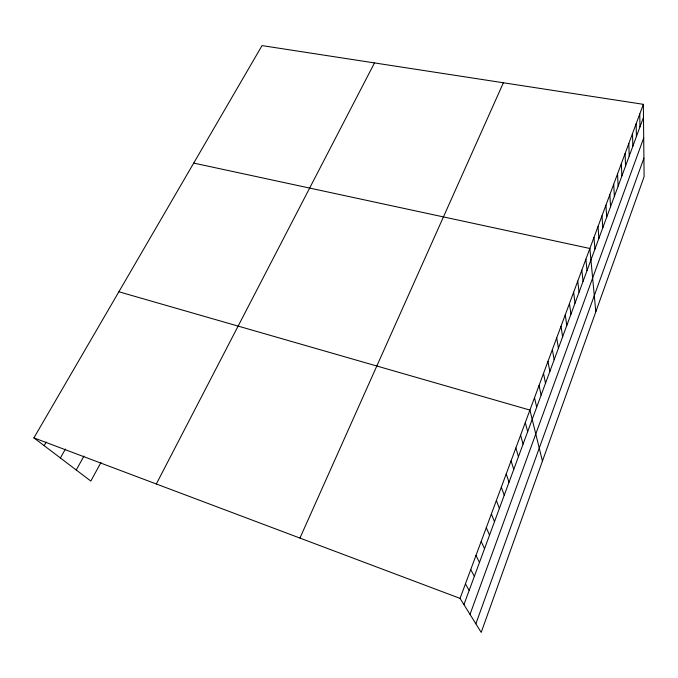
<?xml version="1.0" encoding="UTF-8"?>
<svg xmlns="http://www.w3.org/2000/svg" width="678" height="678" viewBox="0 0 678 678"><rect width="100%" height="100%" fill="white"/><g stroke="black" fill="none" stroke-linecap="round" stroke-linejoin="round"><path stroke-width="1.02" d="M475.863 623.811L643.905 158.135M470.007 614.387L643.702 137.973M463.93 604.615L643.49 117.345M643.354 104.327L644.1 176.712L481.202 632.396L460.057 598.386L643.354 104.327L262.039 45.604L33.9 437.878L90.818 481.066L100.971 462.481M299.939 538.078L503.381 82.767M156.321 483.99L374.493 62.918M76.233 469.998L83.97 456.065M60.384 457.972L65.427 449.056M44.155 445.658L46.248 442.014M193.713 163.084L589.868 248.479L595.809 311.787M118.87 291.777L529.916 410.08L542.434 461.116M33.9 437.878L460.057 598.386M465.43 583.911L469.176 590.394M470.735 569.605L474.354 576.334M475.981 555.46L479.473 562.435M481.168 541.485L484.541 548.697M486.296 527.662L489.541 535.111M491.364 514.009L494.499 521.67M496.372 500.5L499.389 508.381M501.33 487.143L504.237 495.245M506.229 473.939L509.025 482.253M511.076 460.887L513.755 469.396M515.865 447.972L518.441 456.684M520.602 435.2L523.077 444.107M525.289 422.572L527.662 431.666M534.501 397.723L536.679 407.19M539.035 385.502L541.12 395.138M543.527 373.409L545.51 383.223M547.96 361.45L549.858 371.425M552.358 349.611L554.163 359.747M556.697 337.898L558.418 348.195M560.994 326.313L562.63 336.763M565.249 314.846L566.8 325.448M569.461 303.498L570.927 314.253M573.63 292.269L575.012 303.168M577.749 281.15L579.054 292.193M581.834 270.149L583.063 281.328M585.877 259.259L587.021 270.573M593.953 237.486L594.945 249.063M597.988 226.613L598.911 238.317M601.979 215.841L602.827 227.672M605.929 205.188L606.708 217.138M609.844 194.637L610.556 206.714M613.717 184.196L614.361 196.391M617.556 173.865L618.124 186.162M621.353 163.627L621.853 176.043M625.108 153.499L625.548 166.017M628.828 143.473L629.209 156.093M632.515 133.541L632.828 146.262M636.159 123.71L636.413 136.532M639.778 113.972L639.964 126.888"/></g></svg>
